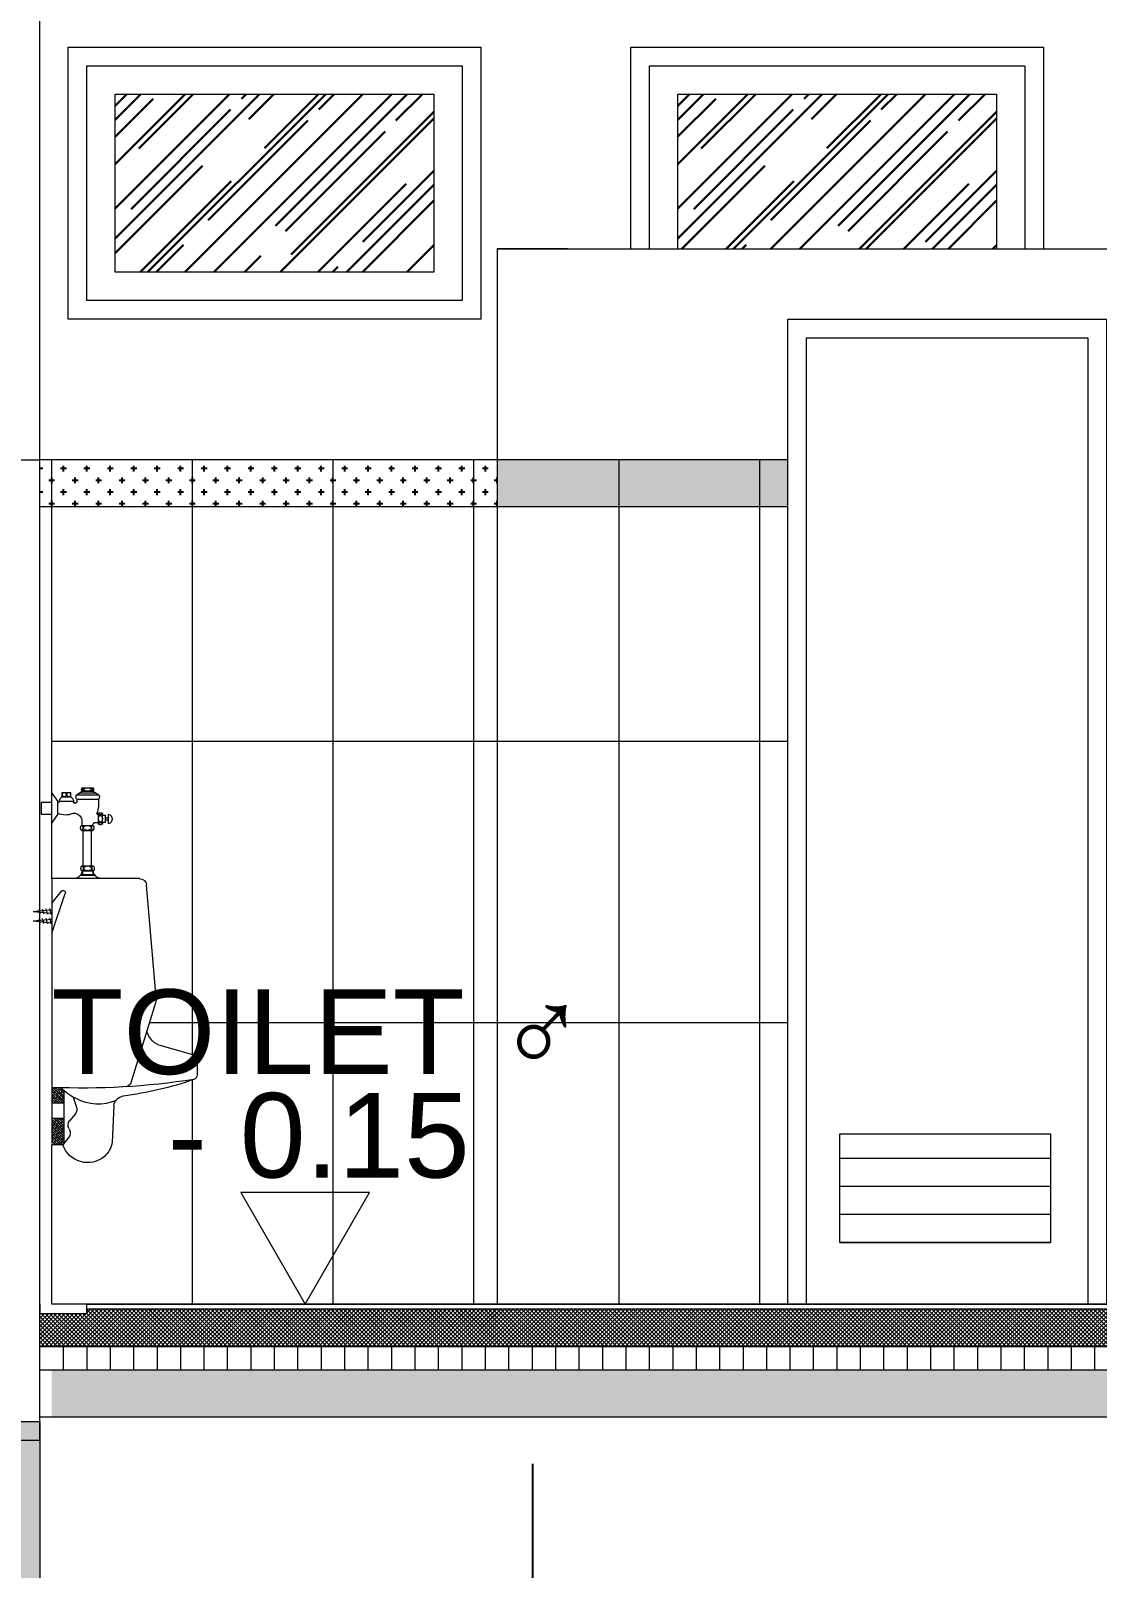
# Model space of a CAD drawing. Header units: inches. Extents: x 249 to 1192, y -18 to 440.
# Drawn here: x 711.862 to 714.137, y 180.354 to 183.632 of the extents above; entities that cross this region are included whole.
import ezdxf
from ezdxf.enums import TextEntityAlignment as Align

# ---------------------------------------------------------------- set-up
doc = ezdxf.new("R2010")
doc.units = ezdxf.units.IN
doc.header["$MEASUREMENT"] = 0
for name, color, linetype, lineweight in [('ARSIR BETON', 8, 'Continuous', 0), ('ARSIR KERAMIK', 66, 'Continuous', 25), ('ARSIR WARNA', 66, 'Continuous', 0), ('BALOK', 3, 'Continuous', 20), ('DIMENSI', 85, 'Continuous', 20), ('DINDING', 6, 'Continuous', 0), ('KACA', 141, 'Continuous', 30), ('KUSEN', 16, 'Continuous', 15), ('LANTAI', 135, 'Continuous', 9), ('SANITAIR', 6, 'Continuous', 9), ('TEXT (KET. RUANG)', 7, 'Continuous', 5)]:
    doc.layers.add(name, color=color, linetype=linetype, lineweight=lineweight)
doc.styles.get("Standard").update_dxf_attribs({"font": 'arial.ttf'})
doc.dimstyles.new('UK. GDG PERTEMUAN', dxfattribs={"dimtxt": 0.5, "dimasz": 0.5, "dimexe": 0.5, "dimexo": 0.05, "dimgap": 0.1, "dimtad": 2, "dimdec": 0, "dimlfac": 100, "dimzin": 0, "dimdsep": 46, "dimtxsty": 'Standard', "dimblk": 'OBLIQUE', "dimcen": 0.09, "dimclrd": 8, "dimclre": 256, "dimclrt": 256, "dimadec": 0, "dimazin": 0, "dimtfac": 1, "dimtdec": 0, "dimtofl": 0, "dimtmove": 0, "dimatfit": 3, "dimldrblk": 'OBLIQUE', "dimfxl": 0, "dimtolj": 1, "dimtzin": 0, "dimarcsym": 0})
pattern_1 = [(90, (709.381963, 180.777144), (-0.05, 3e-18), [])]
pattern_2 = [(45, (709.381963, 180.8271445), (-0.0044194174, 0.0044194174), []), (135, (709.381963, 180.8271445), (-0.0044194174, -0.0044194174), [])]
pattern_3 = [(90, (801.61713, 170.76758), (-0.3, 2e-17), [])]

# ---------------------------------------------------------------- blocks, each defined once
blk = doc.blocks.new('B1')
at = {"layer": 'ARSIR BETON'}
blk.add_hatch(color=256, dxfattribs=at).paths.add_polyline_path([(364.6452, 149.9333), (364.1952, 149.9333), (364.1952, 149.2333), (364.6452, 149.2333)])
at = {"layer": 'BALOK'}
blk.add_lwpolyline([(364.1952, 149.9333), (364.6452, 149.9333), (364.6452, 149.2333), (364.1952, 149.2333)], close=True, dxfattribs=at)
blk = doc.blocks.new('*X273')
at = {"color": 0}
for p, q in [((238.26, 62.19), (240.63, 64.56)), ((238.26, 62.72), (240.08, 64.54)), ((238.26, 63.25), (239.53, 64.52)), ((238.26, 63.78), (238.98, 64.5)), ((238.26, 61.66), (240.88, 64.28)), ((238.38, 63.37), (238.26, 63.5)), ((238.65, 62.58), (238.26, 62.97)), ((238.91, 61.78), (238.26, 62.44)), ((238.36, 61.23), (240.88, 63.75)), ((239.18, 63.11), (238.52, 63.77)), ((238.91, 63.9), (238.62, 64.2)), ((239.44, 62.31), (238.78, 62.98)), ((238.89, 61.23), (240.88, 63.22)), ((239.71, 63.64), (239.05, 64.3)), ((239.97, 62.84), (239.31, 63.51)), ((239.44, 64.44), (239.37, 64.51)), ((239.42, 61.23), (240.88, 62.69)), ((240.24, 62.05), (239.58, 62.71)), ((240.5, 63.37), (239.84, 64.04)), ((240.24, 64.17), (239.88, 64.53)), ((240.77, 62.58), (240.11, 63.24)), ((240.88, 61.94), (240.37, 62.45)), ((240.88, 64.06), (240.39, 64.55)), ((240.88, 63.53), (240.64, 63.77)), ((238.38, 61.25), (238.26, 61.37)), ((238.94, 61.23), (238.52, 61.65)), ((239.71, 61.52), (239.05, 62.18)), ((239.47, 61.23), (239.31, 61.39)), ((240.5, 61.25), (239.84, 61.92)), ((239.95, 61.23), (240.88, 62.16)), ((240.48, 61.23), (240.88, 61.63)), ((240.88, 61.41), (240.64, 61.65)), ((238.26, 57.42), (238.76, 57.92)), ((238.26, 56.89), (239.29, 57.92)), ((238.26, 56.36), (239.82, 57.92)), ((238.26, 55.83), (240.36, 57.92)), ((238.26, 55.3), (240.88, 57.91)), ((238.26, 54.77), (240.88, 57.38)), ((238.38, 57.01), (238.26, 57.13)), ((238.26, 54.24), (240.88, 56.85)), ((238.65, 56.21), (238.26, 56.6)), ((238.91, 55.42), (238.26, 56.07)), ((238.27, 53.71), (240.88, 56.32)), ((238.27, 53.18), (240.88, 55.79)), ((239.18, 56.75), (238.52, 57.41)), ((238.91, 57.54), (238.53, 57.92)), ((239.44, 55.95), (238.78, 56.61)), ((239.71, 55.15), (239.05, 55.82)), ((239.71, 57.28), (239.06, 57.92)), ((239.97, 56.48), (239.31, 57.14)), ((240.24, 55.68), (239.58, 56.35)), ((240.5, 57.01), (239.84, 57.67)), ((240.77, 56.21), (240.11, 56.88)), ((240.24, 57.81), (240.12, 57.92)), ((240.88, 55.58), (240.37, 56.08)), ((240.88, 57.17), (240.64, 57.41)), ((240.88, 57.7), (240.65, 57.92)), ((238.38, 54.89), (238.26, 55.01)), ((238.65, 54.09), (238.26, 54.48)), ((238.27, 52.65), (240.88, 55.26)), ((238.91, 53.3), (238.27, 53.95)), ((238.38, 52.77), (238.27, 52.89)), ((238.5, 52.35), (240.88, 54.73)), ((239.18, 54.62), (238.52, 55.29)), ((239.18, 52.5), (238.52, 53.17)), ((239.44, 53.83), (238.78, 54.49)), ((239.03, 52.35), (240.88, 54.2)), ((239.71, 53.03), (239.05, 53.7)), ((239.97, 54.36), (239.31, 55.02)), ((239.86, 52.35), (239.31, 52.9)), ((239.56, 52.35), (240.88, 53.67)), ((240.24, 53.56), (239.58, 54.23)), ((240.5, 54.89), (239.84, 55.55)), ((240.5, 52.77), (239.84, 53.43)), ((240.09, 52.35), (240.88, 53.14)), ((240.77, 54.09), (240.11, 54.76)), ((240.39, 52.35), (240.11, 52.64)), ((240.88, 53.46), (240.37, 53.96)), ((240.62, 52.35), (240.88, 52.61)), ((240.88, 55.05), (240.64, 55.29)), ((240.88, 52.93), (240.64, 53.17)), ((238.8, 52.35), (238.78, 52.37))]:
    blk.add_line(p, q, dxfattribs=at)
blk = doc.blocks.new('*X274')
at = {"color": 0}
for p, q in [((240.93, 99.38), (241.01, 99.69)), ((241.01, 99.69), (241.12, 100.07)), ((241.12, 100.07), (241.21, 100.44)), ((241.21, 100.44), (241.29, 100.73)), ((241.73, 99.46), (241.81, 99.77)), ((241.81, 99.77), (241.89, 100.07)), ((241.89, 100.07), (241.97, 100.36)), ((241.97, 100.36), (242.05, 100.66)), ((242.53, 99.54), (242.61, 99.85)), ((242.61, 99.85), (242.67, 100.07)), ((242.67, 100.07), (242.73, 100.29)), ((242.73, 100.29), (242.81, 100.58)), ((243.32, 99.62), (243.41, 99.93)), ((243.41, 99.93), (243.45, 100.07)), ((243.45, 100.07), (243.48, 100.21)), ((243.48, 100.21), (243.56, 100.5))]:
    blk.add_line(p, q, dxfattribs=at)
blk = doc.blocks.new('URINO')
for p, q in [((349.65, 142.33), (348.4, 141.59)), ((353.11, 141.59), (348.4, 141.59)), ((352.49, 141.97), (349.08, 141.99)), ((351.92, 143.08), (349.65, 143.08)), ((351.92, 142.33), (349.65, 142.33)), ((353.11, 141.59), (351.92, 142.33)), ((354.36, 141.16), (354.36, 141.97)), ((356.25, 141.16), (354.36, 141.16)), ((356.13, 142.09), (354.48, 142.09)), ((356.25, 141.97), (356.25, 141.16)), ((358.43, 141.92), (357.1, 140.14)), ((358.43, 135.55), (358.43, 141.92)), ((353.11, 140.66), (348.4, 140.66)), ((353.07, 140.66), (353.07, 140.07)), ((356.76, 140.2), (353.78, 140.2)), ((357.1, 137.39), (357.1, 140.14)), ((358.43, 139.92), (360.7, 139.92)), ((360.7, 139.92), (360.7, 137.47)), ((346.29, 135.38), (346.29, 137.46)), ((346.95, 136.65), (346.29, 136.65)), ((346.95, 136.24), (346.29, 136.24)), ((346.95, 135.82), (346.95, 137.15)), ((347.62, 137.21), (347.01, 137.21)), ((347.62, 135.76), (347.01, 135.76)), ((347.62, 135.43), (347.62, 137.54)), ((348.47, 135.42), (348.47, 137.54)), ((348.47, 137.38), (348.61, 137.38)), ((348.47, 135.62), (349.31, 135.62)), ((352.02, 135.05), (349.66, 135.05)), ((351.99, 136.12), (351.99, 135.05)), ((358.43, 135.55), (357.1, 137.39)), ((360.7, 137.47), (358.43, 137.47)), ((352.02, 134), (349.66, 134)), ((349.92, 126.41), (349.92, 134)), ((351.7, 126.41), (351.7, 134)), ((351.96, 126.41), (349.59, 126.41)), ((351.96, 125.37), (349.59, 125.37)), ((349.69, 125.37), (349.69, 124.55)), ((351.86, 125.37), (351.86, 124.55)), ((336.16, 98.36), (338.19, 122.34)), ((339.67, 123.7), (358.43, 123.7)), ((352.33, 124.43), (349.21, 124.43)), ((349.69, 124.55), (351.86, 124.55)), ((358.43, 123.7), (358.43, 67.38)), ((358.43, 112.1), (355.55, 120.53)), ((356.4, 121.01), (358.43, 118.58)), ((362.38, 116.71), (358.43, 117.11)), ((362.38, 116.71), (358.43, 116.31)), ((362.38, 114.7), (358.43, 115.09)), ((362.38, 114.7), (358.43, 114.3)), ((336.28, 97.24), (341.55, 80.16)), ((327.43, 85.51), (327.43, 81.83)), ((327.8, 85.99), (334.98, 88.03)), ((353.85, 77.12), (353.14, 74.98)), ((355.82, 78.48), (355.82, 67.25)), ((355.82, 75.85), (358.43, 75.85)), ((345.18, 75.28), (345.55, 67.49)), ((353.38, 73.59), (354.61, 72.05)), ((355.82, 72.54), (358.43, 72.54)), ((354.77, 70.45), (354.62, 70.16)), ((354.76, 68.59), (356.04, 66.97)), ((356.04, 66.97), (358.43, 66.97))]:
    blk.add_line(p, q)
for points in [[(349.65, 142.33, 0.231951), (349.68, 142.34, 0.087373), (349.73, 142.44, 0.044621), (349.76, 142.55, 0.033047), (349.77, 142.7, 0.033047), (349.76, 142.86, 0.044621), (349.73, 142.97, 0.087373), (349.68, 143.06, 0.231951), (349.65, 143.08, 0.231951), (349.61, 143.06, 0.087373), (349.56, 142.97, 0.044621), (349.54, 142.86, 0.033047), (349.53, 142.7, 0.033047), (349.54, 142.55, 0.044621), (349.56, 142.44, 0.087373), (349.61, 142.34, 0.231951)], [(350.78, 142.33, 0.051167), (351.09, 142.36, 0.065017), (351.32, 142.44, 0.104234), (351.49, 142.58, 0.174533), (351.54, 142.7, 0.174533), (351.49, 142.83, 0.104234), (351.32, 142.97, 0.065017), (351.09, 143.05, 0.051167), (350.78, 143.08, 0.051167), (350.48, 143.05, 0.065017), (350.25, 142.97, 0.104234), (350.07, 142.83, 0.174533), (350.03, 142.7, 0.174533), (350.07, 142.58, 0.104234), (350.25, 142.44, 0.065017), (350.48, 142.36, 0.051167)], [(351.92, 142.33, 0.221876), (351.96, 142.34, 0.091093), (352.01, 142.44, 0.047857), (352.04, 142.55, 0.035712), (352.05, 142.7, 0.035712), (352.04, 142.86, 0.047857), (352.01, 142.97, 0.091093), (351.96, 143.06, 0.221876), (351.92, 143.08, 0.221876), (351.88, 143.06, 0.091093), (351.83, 142.97, 0.047857), (351.8, 142.86, 0.035712), (351.79, 142.7, 0.035712), (351.8, 142.55, 0.047857), (351.83, 142.44, 0.091093), (351.88, 142.34, 0.221876)], [(354.81, 141.16, 0.116305), (354.95, 141.19, 0.104174), (355.08, 141.29, 0.090625), (355.16, 141.44, 0.082926), (355.19, 141.62, 0.082926), (355.16, 141.81, 0.090625), (355.08, 141.96, 0.104174), (354.95, 142.06, 0.116305), (354.81, 142.09, 0.116305), (354.66, 142.06, 0.104174), (354.53, 141.96, 0.090625), (354.45, 141.81, 0.082926), (354.42, 141.62, 0.082926), (354.45, 141.44, 0.090625), (354.53, 141.29, 0.104174), (354.66, 141.19, 0.116305)], [(355.76, 141.16, 0.116305), (355.9, 141.19, 0.104174), (356.03, 141.29, 0.090625), (356.12, 141.44, 0.082926), (356.15, 141.62, 0.082926), (356.12, 141.81, 0.090625), (356.03, 141.96, 0.104174), (355.9, 142.06, 0.116305), (355.76, 142.09, 0.116305), (355.61, 142.06, 0.104174), (355.48, 141.96, 0.090625), (355.4, 141.81, 0.082926), (355.37, 141.62, 0.082926), (355.4, 141.44, 0.090625), (355.48, 141.29, 0.104174), (355.61, 141.19, 0.116305)], [(348.47, 137.53, 0.166361), (348.45, 137.61, 0.105547), (348.35, 137.7, 0.068339), (348.22, 137.74, 0.054511), (348.05, 137.76, 0.054511), (347.88, 137.75, 0.068339), (347.75, 137.7, 0.105547), (347.65, 137.62, 0.166361), (347.62, 137.54, 0.166361), (347.65, 137.46, 0.105547), (347.75, 137.38, 0.068339), (347.87, 137.33, 0.054511), (348.05, 137.31, 0.054511), (348.22, 137.33, 0.068339), (348.35, 137.37, 0.105547), (348.45, 137.46, 0.166361)], [(348.47, 136.46, 0.060635), (348.44, 136.75, 0.074042), (348.35, 136.97, 0.106903), (348.2, 137.13, 0.152907), (348.05, 137.18, 0.152907), (347.9, 137.13, 0.106903), (347.75, 136.97, 0.074042), (347.66, 136.75, 0.060635), (347.62, 136.46, 0.060635), (347.66, 136.18, 0.074042), (347.75, 135.96, 0.106903), (347.9, 135.8, 0.152907), (348.05, 135.75, 0.152907), (348.2, 135.8, 0.106903), (348.35, 135.96, 0.074042), (348.44, 136.18, 0.060635)], [(348.47, 135.42, 0.166361), (348.45, 135.5, 0.105547), (348.35, 135.58, 0.068339), (348.22, 135.63, 0.054511), (348.05, 135.65, 0.054511), (347.88, 135.64, 0.068339), (347.75, 135.59, 0.105547), (347.65, 135.51, 0.166361), (347.62, 135.43, 0.166361), (347.65, 135.35, 0.105547), (347.75, 135.27, 0.068339), (347.87, 135.22, 0.054511), (348.05, 135.2, 0.054511), (348.22, 135.22, 0.068339), (348.35, 135.26, 0.105547), (348.45, 135.34, 0.166361)], [(349.66, 134, 0.185386), (349.74, 134.04, 0.101989), (349.83, 134.16, 0.060774), (349.88, 134.32, 0.047091), (349.9, 134.53, 0.047091), (349.88, 134.74, 0.060774), (349.83, 134.9, 0.101989), (349.74, 135.02, 0.185386), (349.66, 135.05, 0.185386), (349.58, 135.02, 0.101989), (349.49, 134.9, 0.060774), (349.44, 134.74, 0.047091), (349.42, 134.53, 0.047091), (349.44, 134.32, 0.060774), (349.49, 134.16, 0.101989), (349.58, 134.04, 0.185386)], [(350.82, 134, 0.064299), (351.15, 134.05, 0.077217), (351.4, 134.16, 0.107167), (351.59, 134.34, 0.145683), (351.64, 134.53, 0.145683), (351.59, 134.72, 0.107167), (351.4, 134.9, 0.077217), (351.15, 135.01, 0.064299), (350.82, 135.05, 0.064299), (350.49, 135.01, 0.077217), (350.23, 134.9, 0.107167), (350.05, 134.72, 0.145683), (349.99, 134.53, 0.145683), (350.05, 134.34, 0.107167), (350.23, 134.16, 0.077217), (350.49, 134.05, 0.064299)], [(352.02, 134, 0.185386), (352.1, 134.04, 0.101989), (352.19, 134.16, 0.060774), (352.25, 134.32, 0.047091), (352.27, 134.53, 0.047091), (352.25, 134.74, 0.060774), (352.19, 134.9, 0.101989), (352.1, 135.02, 0.185386), (352.02, 135.05, 0.185386), (351.94, 135.02, 0.101989), (351.85, 134.9, 0.060774), (351.8, 134.74, 0.047091), (351.78, 134.53, 0.047091), (351.8, 134.32, 0.060774), (351.85, 134.16, 0.101989), (351.94, 134.04, 0.185386)], [(349.59, 125.37, 0.185386), (349.67, 125.4, 0.101989), (349.76, 125.52, 0.060774), (349.81, 125.68, 0.047091), (349.83, 125.89, 0.047091), (349.81, 126.1, 0.060774), (349.76, 126.26, 0.101989), (349.67, 126.38, 0.185386), (349.59, 126.41, 0.185386), (349.51, 126.38, 0.101989), (349.42, 126.26, 0.060774), (349.37, 126.1, 0.047091), (349.35, 125.89, 0.047091), (349.37, 125.68, 0.060774), (349.42, 125.52, 0.101989), (349.51, 125.4, 0.185386)], [(350.75, 125.37, 0.064299), (351.08, 125.41, 0.077217), (351.33, 125.52, 0.107167), (351.52, 125.7, 0.145683), (351.57, 125.89, 0.145683), (351.52, 126.08, 0.107167), (351.33, 126.26, 0.077217), (351.08, 126.37, 0.064299), (350.75, 126.41, 0.064299), (350.42, 126.37, 0.077217), (350.16, 126.26, 0.107167), (349.98, 126.08, 0.145683), (349.92, 125.89, 0.145683), (349.98, 125.7, 0.107167), (350.16, 125.52, 0.077217), (350.42, 125.41, 0.064299)], [(351.96, 125.37, 0.185386), (352.04, 125.4, 0.101989), (352.13, 125.52, 0.060774), (352.18, 125.68, 0.047091), (352.2, 125.89, 0.047091), (352.18, 126.1, 0.060774), (352.13, 126.26, 0.101989), (352.04, 126.38, 0.185386), (351.96, 126.41, 0.185386), (351.88, 126.38, 0.101989), (351.79, 126.26, 0.060774), (351.73, 126.1, 0.047091), (351.71, 125.89, 0.047091), (351.73, 125.68, 0.060774), (351.79, 125.52, 0.101989), (351.88, 125.4, 0.185386)]]:
    blk.add_lwpolyline(points, format="xyb", close=True)
for centre, radius, start, end in [((349.02, 141.12), 0.775, 143.0515, 216.9485), ((352.48, 141.12), 0.783, 323.5081, 36.4919), ((355.02, 140.11), 1.24, 121.9992, 180.733), ((354.48, 141.97), 0.119, 90, 180), ((356.13, 141.97), 0.119, 0, 90), ((355.63, 140.22), 1.12, 359.3699, 56.8222), ((356.74, 139.98), 8.3, 175.3384, 196.5877), ((353.42, 140.1), 0.354, 184.4553, 359.1266), ((353.58, 136.67), 1, 66.0114, 109.0597), ((357.05, 140.21), 0.293, 180.4318, 280.5504), ((346.6, 136.42), 1.08, 106.6966, 253.303), ((347.01, 137.15), 0.0593, 90, 180), ((347.01, 135.82), 0.0593, 180, 270), ((348.61, 137.56), 0.178, 270, 16.5877), ((349.31, 135.42), 0.2, 23.9834, 90), ((350.52, 135.96), 1.13, 203.9834, 233.6629), ((352.99, 136.12), 1, 158.0919, 180), ((353.89, 135.76), 1.97, 109.0597, 158.0919), ((355.53, 141.06), 3.8, 246.0114, 294.477), ((347.75, 125.57), 1.86, 275.2076, 353.7776), ((353.79, 125.55), 1.84, 185.7936, 264.9687), ((339.67, 122.21), 1.48, 90, 175.1418), ((356.02, 120.69), 0.5, 39.7976, 198.9087), ((339.11, 98.11), 2.96, 175.1418, 197.1648), ((333.95, 92.2), 4.3, 283.841, 346.796), ((327.93, 85.51), 0.5, 105.8595, 180), ((328.43, 81.83), 1, 180, 250.9035), ((351.77, 231.09), 152.04, 261.0491, 272.5095), ((352.49, 151.31), 74.53, 250.9035, 262.824), ((342.69, 80.51), 1.19, 197.1648, 266.5484), ((349.12, 86.05), 10.11, 293.955, 316.825), ((342.69, 74.9), 2.52, 8.7413, 78.7005), ((348.56, 85.24), 9.63, 246.2921, 298.9774), ((354.54, 74.51), 1.48, 161.5481, 218.5445), ((355.94, 69.49), 1.48, 152.7216, 217.3312), ((353.45, 71.13), 1.48, 332.7216, 38.5445), ((350.78, 68.37), 5.31, 189.4621, 227.0677), ((350.76, 68.73), 5.57, 229.7936, 341.5772)]:
    blk.add_arc(centre, radius, start, end)
for name, p in [('*X274', (117.56, 16.63)), ('*X274', (117.56, 14.62)), ('*X273', (117.56, 14.62))]:
    blk.add_blockref(name, p)
blk = doc.blocks.new('PEIL LANTAI')
at = {"color": 1}
blk.add_lwpolyline([(2106.6594, 1042.5757), (2106.7974, 1042.3367), (2106.9353, 1042.5757)], close=True, dxfattribs=at)
for tag, p in [('RUANG', (2106.8265, 1042.7751)), ('ELEVASI', (2106.8265, 1042.5535))]:
    blk.add_attdef(tag, text='', height=0.1812).set_placement(p, align=Align.BOTTOM_CENTER)
blk = doc.blocks.new('potongan dd')
at = {"layer": 'ARSIR BETON'}
h = blk.add_hatch(dxfattribs=at)
h.set_pattern_fill('ANSI37', color=256, scale=0.05, style=0)
h.set_pattern_definition(pattern_2)
h.paths.add_polyline_path([(711.9817, 180.9071), (711.9817, 180.8971), (711.8817, 180.8971), (711.8817, 180.8271), (712.857, 180.8271), (712.857, 180.9071)])
h.paths.add_polyline_path([(710.4318, 180.8271), (710.4318, 180.9071), (709.382, 180.9071), (709.382, 180.8271)])
h = blk.add_hatch(dxfattribs=at)
h.set_pattern_fill('ANSI37', color=256, scale=0.05, style=0)
h.set_pattern_definition(pattern_2)
h.paths.add_polyline_path([(711.9817, 180.9071), (711.9817, 180.8971), (711.8817, 180.8971), (711.8817, 180.8271), (715.4572, 180.8271), (715.4572, 180.9061)])
h.paths.add_polyline_path([(710.4318, 180.8271), (710.4318, 180.9071), (709.382, 180.9071), (709.382, 180.8271)])
h = blk.add_hatch(dxfattribs=at)
h.set_pattern_fill('_USER', color=256, scale=0.05, angle=90, style=0, pattern_type=0)
h.set_pattern_definition(pattern_1)
h.paths.add_polyline_path([(711.9067, 180.8271), (711.9067, 180.7771), (712.857, 180.7771), (712.857, 180.8271)])
h.paths.add_polyline_path([(710.4318, 180.7771), (710.4318, 180.8271), (709.382, 180.8271), (709.382, 180.7771)])
h = blk.add_hatch(dxfattribs=at)
h.set_pattern_fill('_USER', color=256, scale=0.05, angle=90, style=0, pattern_type=0)
h.set_pattern_definition(pattern_1)
h.paths.add_polyline_path([(711.9067, 180.8271), (711.9067, 180.7771), (715.4572, 180.7771), (715.4572, 180.8271)])
h.paths.add_polyline_path([(711.7317, 180.8271), (711.7317, 180.7771), (711.7567, 180.7771), (711.7567, 180.8271)])
h.paths.add_polyline_path([(710.4318, 180.7771), (710.4318, 180.8271), (709.382, 180.8271), (709.382, 180.7771)])
at = {"layer": 'ARSIR KERAMIK'}
h = blk.add_hatch(dxfattribs=at)
h.set_pattern_fill('CROSS', color=256, scale=0.1, angle=90, style=0)
h.set_pattern_definition([(90, (711.906671, 182.617144), (-0.025, 0.025), [0.0125, -0.0375]), (180, (711.912921, 182.623394), (-0.025, -0.025), [0.0125, -0.0375])])
h.paths.add_polyline_path([(711.8817, 182.7171), (711.8817, 182.6171), (712.857, 182.6171), (712.857, 182.7171)])
h = blk.add_hatch(dxfattribs=at)
h.set_pattern_fill('CROSS', color=256, scale=0.1, angle=90, style=0)
h.set_pattern_definition([(90, (712.857037, 182.617144), (-0.025, 0.025), [0.0125, -0.0375]), (180, (712.863287, 182.623394), (-0.025, -0.025), [0.0125, -0.0375])])
h.paths.add_polyline_path([(713.4769, 182.7171), (712.857, 182.7171), (712.857, 182.6171), (713.4769, 182.6171)])
h.paths.add_polyline_path([(714.3069, 182.7171), (714.1569, 182.7171), (714.1569, 182.6171), (714.3069, 182.6171)])
h.paths.add_polyline_path([(715.4572, 182.7171), (714.9869, 182.7171), (714.9869, 182.6171), (715.4572, 182.6171)])
at = {"layer": 'ARSIR WARNA'}
h = blk.add_hatch(dxfattribs=at)
h.set_pattern_fill('AR-SAND', color=256, scale=0.025, style=0)
h.set_pattern_definition([(37.5, (709.381963, 180.677144), (-0.00157483, 0.0481706), [0, -0.038, 0, -0.0425, 0, -0.040625]), (7.5, (709.38196, 180.677144), (0.0442444, 0.0705537), [0, -0.0205, 0, -0.03425, 0, -0.013125]), (327.5, (709.351213, 180.677144), (0.07785355, 0.0001415), [0, -0.0125, 0, -0.045, 0, -0.05875]), (317.5, (709.35121, 180.677144), (0.0751532, 0.0219419), [0, -0.00625, 0, -0.0295, 0, -0.03375])])
h.paths.add_polyline_path([(711.9067, 180.7771), (711.9067, 180.6771), (712.857, 180.6771), (712.857, 180.7771)])
h.paths.add_polyline_path([(710.4318, 180.6771), (710.4318, 180.7771), (709.382, 180.7771), (709.382, 180.6771)])
h = blk.add_hatch(dxfattribs=at)
h.set_pattern_fill('AR-SAND', color=256, scale=0.025, style=0)
h.set_pattern_definition([(37.5, (709.381963, 180.677144), (-0.00157483, 0.0481706), [0, -0.038, 0, -0.0425, 0, -0.040625]), (7.5, (709.38196, 180.677144), (0.0442444, 0.07055365), [0, -0.0205, 0, -0.03425, 0, -0.013125]), (327.5, (709.351213, 180.677144), (0.07785355, 0.00014148), [0, -0.0125, 0, -0.045, 0, -0.05875]), (317.5, (709.35121, 180.677144), (0.0751532, 0.0219419), [0, -0.00625, 0, -0.0295, 0, -0.03375])])
h.paths.add_polyline_path([(711.9067, 180.7771), (711.9067, 180.6771), (715.4572, 180.6771), (715.4572, 180.7771)])
h.paths.add_polyline_path([(711.7317, 180.7771), (711.7317, 180.6771), (711.7567, 180.6771), (711.7567, 180.7771)])
h.paths.add_polyline_path([(710.4318, 180.6771), (710.4318, 180.7771), (709.382, 180.7771), (709.382, 180.6771)])
at = {"layer": 'KACA'}
h = blk.add_hatch(dxfattribs=at)
h.set_pattern_fill('AR-RROOF', color=256, scale=0.1, angle=45, style=0)
h.set_pattern_definition([(45, (708.23124, 181.21714), (0.0848528, 0.2262742), [1.5, -0.2, 0.5, -0.1]), (45, (708.28993, 181.34655), (-0.164756, 0.0233345), [0.3, -0.033, 0.6, -0.075]), (45, (708.20649, 181.312604), (0.3203194, 0.4150717), [0.8, -0.14, 0.4, -0.1])])
h.paths.add_polyline_path([(712.0418, 183.1171), (712.722, 183.1171), (712.722, 183.4971), (712.0418, 183.4971)])
h = blk.add_hatch(dxfattribs=at)
h.set_pattern_fill('AR-RROOF', color=256, scale=0.1, angle=45, style=0)
h.set_pattern_definition([(45, (709.43137, 181.21714), (0.0848528, 0.2262742), [1.5, -0.2, 0.5, -0.1]), (45, (709.49006, 181.34655), (-0.164756, 0.0233345), [0.3, -0.033, 0.6, -0.075]), (45, (709.406626, 181.312604), (0.3203194, 0.4150717), [0.8, -0.14, 0.4, -0.1])])
h.paths.add_polyline_path([(713.2419, 183.1671), (713.9221, 183.1671), (713.9221, 183.4971), (713.2419, 183.4971)])
at = {"layer": 'KUSEN'}
h = blk.add_hatch(dxfattribs=at)
h.set_pattern_fill('_USER', color=256, scale=0.06, style=0, pattern_type=0)
h.set_pattern_definition([(0, (713.58813, 181.048666), (0, 0.06), [])])
h.paths.add_polyline_path([(714.0373, 181.0487), (714.0373, 181.2801), (713.5881, 181.2801), (713.5881, 181.0487)])
at = {"layer": 'LANTAI'}
h = blk.add_hatch(dxfattribs=at)
h.set_pattern_fill('_USER', color=256, scale=0.3, angle=90, style=0, pattern_type=0)
h.set_pattern_definition([(90, (711.90667, 182.61714), (-0.3, 2e-17), [])])
h.paths.add_polyline_path([(712.857, 182.7171), (711.9067, 182.7171), (711.9067, 182.6171), (712.857, 182.6171)])
h = blk.add_hatch(dxfattribs=at)
h.set_pattern_fill('_USER', color=256, scale=0.3, angle=90, style=0, pattern_type=0)
h.set_pattern_definition(pattern_3)
h.paths.add_polyline_path([(713.4769, 182.6171), (713.4769, 182.7171), (712.857, 182.7171), (712.857, 182.6171)])
h.paths.add_polyline_path([(714.9869, 182.7171), (714.9869, 182.6171), (715.4572, 182.6171), (715.4572, 182.7171)])
h.paths.add_polyline_path([(714.3069, 182.6171), (714.3069, 182.7171), (714.1569, 182.7171), (714.1569, 182.6171)])
h = blk.add_hatch(dxfattribs=at)
h.set_pattern_fill('_USER', color=256, scale=0.3, angle=90, style=0, pattern_type=0)
h.set_pattern_definition(pattern_3)
h.paths.add_polyline_path([(713.4769, 182.6171), (712.857, 182.6171), (712.857, 180.9171), (713.007, 180.9171), (713.4769, 180.9171)])
h.paths.add_polyline_path([(714.3069, 182.6171), (714.1569, 182.6171), (714.1569, 180.9171), (714.3069, 180.9171)])
h.paths.add_polyline_path([(715.4572, 182.2124), (714.9869, 182.2124), (714.9869, 180.9171), (715.3558, 180.9171), (715.4572, 181.0409)])
h.paths.add_polyline_path([(715.4572, 182.5108), (715.1051, 182.6171), (714.9869, 182.6171), (714.9869, 182.2124), (715.4572, 182.2124)])
h.paths.add_polyline_path([(715.4572, 182.6171), (715.1051, 182.6171), (715.4572, 182.5108)], flags=17)
h.paths.add_polyline_path([(711.8477, 181.3168), (713.1048, 181.3168), (713.1048, 181.6642), (711.8477, 181.6642)], flags=9)
h = blk.add_hatch(dxfattribs=at)
h.set_pattern_fill('_USER', color=256, scale=0.6, style=0, pattern_type=0)
h.set_pattern_definition([(0, (711.8477, 180.91714), (0, 0.6), [])])
h.paths.add_polyline_path([(713.4769, 182.6171), (712.857, 182.6171), (712.857, 180.9171), (713.007, 180.9171), (713.4769, 180.9171)])
h.paths.add_polyline_path([(714.3069, 182.6171), (714.1569, 182.6171), (714.1569, 180.9171), (714.3069, 180.9171)])
h.paths.add_polyline_path([(715.4572, 182.5108), (715.1051, 182.6171), (714.9869, 182.6171), (714.9869, 182.2124), (715.4572, 182.2124)])
h.paths.add_polyline_path([(715.4572, 182.6171), (715.1051, 182.6171), (715.4572, 182.5108)], flags=17)
h.paths.add_polyline_path([(715.4572, 182.2124), (714.9869, 182.2124), (714.9869, 180.9171), (715.3558, 180.9171), (715.4572, 181.0409)])
h.paths.add_polyline_path([(715.4572, 181.0409), (715.3558, 180.9171), (715.4572, 180.9171)], flags=17)
h.paths.add_polyline_path([(711.8477, 181.3168), (713.1048, 181.3168), (713.1048, 181.6642), (711.8477, 181.6642)], flags=9)
h = blk.add_hatch(dxfattribs=at)
h.set_pattern_fill('_USER', color=256, scale=0.3, angle=90, style=0, pattern_type=0)
h.set_pattern_definition([(90, (711.90667, 180.91714), (-0.3, 2e-17), [])])
h.paths.add_polyline_path([(712.857, 182.6171), (711.9067, 182.6171), (711.9067, 181.9427), (711.9211, 181.9628, 0.226536), (711.9539, 181.9644, -0.312863), (711.9711, 181.95), (711.9711, 181.9484, 0.095884), (711.9704, 181.9522, 0.217268), (711.9585, 181.9634, 0.190074), (711.9512, 181.9631, -0.206035), (711.9211, 181.9628), (711.9067, 181.9427), (711.9067, 181.8242), (711.9531, 181.8244, 0.414214), (711.9715, 181.8428), (711.9717, 181.8409), (711.9951, 181.8409, 0.382751), (712.0135, 181.8244), (712.0943, 181.8242, -0.389013), (712.1091, 181.8106), (712.1295, 181.5709, -0.09639), (712.1282, 181.5596), (712.1097, 181.4995, 0.281776), (712.1412, 181.4675), (712.2167, 181.4461), (712.2167, 181.4056, -0.319638), (712.2099, 181.3961, -0.05206), (712.0592, 181.3609, 0.373918), (712.039, 181.3348), (712.0355, 181.2622, -0.165574), (712.0193, 181.2321, -0.530499), (711.9306, 181.257), (711.9067, 181.257), (711.9067, 180.9171), (712.857, 180.9171)])
h.paths.add_polyline_path([(712.0075, 181.9399, 0.068339), (712.0088, 181.9394, 0.248735), (712.0136, 181.9399, 0.497251), (712.0148, 181.9415, 0.166361), (712.0145, 181.9423, 0.105547), (712.0135, 181.9431, 0.068339), (712.0122, 181.9436, 0.248735), (712.0075, 181.9431, 0.105547), (712.0066, 181.9423, 0.166361), (712.0063, 181.9415, 0.166361), (712.0066, 181.9407, 0.105547)], flags=16)
h.paths.add_polyline_path([(712.009, 181.9452, 0.152907), (712.0105, 181.9448, 0.152907), (712.012, 181.9452, 0.106903), (712.0135, 181.9469, 0.074042), (712.0144, 181.949, 0.060635), (712.0148, 181.9519, 0.166423), (712.0135, 181.9569, 0.106903), (712.012, 181.9585, 0.605469), (712.0079, 181.9564), (712.007, 181.9481, 0.170922)], flags=16)
h.paths.add_polyline_path([(712.0105, 181.9604), (712.0107, 181.9605, 0.149518), (712.0136, 181.961, 0.497251), (712.0148, 181.9627, 0.166361), (712.0145, 181.9634, 0.105547), (712.0135, 181.9643, 0.068339), (712.0122, 181.9647, 0.248735), (712.0075, 181.9642, 0.102877), (712.0066, 181.9634, -0.508562), (712.0049, 181.9611), (712.0051, 181.9611, -0.531079), (712.013, 181.9638, -0.54649), (712.0148, 181.9627), (712.0148, 181.9627, -0.316188), (712.0142, 181.9613, -0.123803)], flags=16)
h.paths.add_polyline_path([(712.0281, 181.9411), (712.0281, 181.9496), (712.0215, 181.9496), (712.0215, 181.9448), (712.0209, 181.9448, 1), (712.0209, 181.946), (712.0215, 181.9463), (712.0215, 181.9538), (712.0281, 181.9538), (712.0281, 181.9619, -0.744059)], flags=16)
h.paths.add_polyline_path([(711.9906, 181.9307, 0.145683), (711.9911, 181.9325, 0.145683), (711.9906, 181.9344, 0.107167), (711.9887, 181.9362, 0.142222), (711.9839, 181.9377), (711.9819, 181.9377, 0.14475), (711.977, 181.9362, 0.107167), (711.9751, 181.9344, 0.595852), (711.978, 181.9291), (711.9871, 181.9281, 0.179845)], flags=16)
h.paths.add_polyline_path([(711.9727, 181.9293, -0.266865), (711.97, 181.9267, -0.207689), (711.9689, 181.9357, -0.266865), (711.9716, 181.9383, -0.207689)], flags=16)
h.paths.add_polyline_path([(711.9921, 181.9317, 0.108175), (711.9927, 181.9288, 0.101989), (711.9936, 181.9276, 0.383968), (711.9952, 181.9276, 0.101989), (711.9961, 181.9288, 0.060774), (711.9966, 181.9304, 0.207561), (711.9963, 181.9359, -0.146202), (711.9963, 181.9293, -0.399092), (711.9918, 181.9267)], flags=16)
h.paths.add_polyline_path([(711.9474, 181.9988), (711.9285, 181.9988, 0.256951), (711.9235, 181.9893), (711.9532, 181.9892, 0.239169)], flags=16)
h.paths.add_polyline_path([(711.9708, 182.0132, 0.274612), (711.9728, 182.0154, 0.274612)], flags=16)
h.paths.add_polyline_path([(711.9936, 182.0132, 0.247111), (711.9955, 182.0154, 0.247111)], flags=16)
h.paths.add_polyline_path([(711.9903, 182.013, 0.360032), (711.9903, 182.0156, 0.104234), (711.9885, 182.017, 0.116572), (711.9843, 182.018), (711.9821, 182.018, 0.118977), (711.9778, 182.017, 0.104234), (711.9761, 182.0156, 0.174533), (711.9756, 182.0143, 0.414214), (711.9776, 182.0123), (711.9876, 182.0112, 0.153225)], flags=16)
h.paths.add_polyline_path([(711.9603, 181.9938), (711.9603, 181.9933, -0.354492), (711.9599, 182.0031), (711.9661, 182.007), (712.0002, 182.0072), (712.0071, 182.0031, -0.334096), (712.0071, 181.9938)], flags=16)
h.paths.add_polyline_path([(711.9334, 181.9988, 0.116305), (711.9349, 181.9992, 0.104174), (711.9362, 182.0002, 0.090625), (711.937, 182.0017, 0.300274), (711.9362, 182.0068, 0.381583), (711.932, 182.0078, 0.104174), (711.9307, 182.0068, 0.090625), (711.9299, 182.0053, 0.300274), (711.9307, 182.0002, 0.251725)], flags=16)
h.paths.add_polyline_path([(711.9394, 182.0053, 0.300274), (711.9402, 182.0002, 0.381583), (711.9444, 181.9992, 0.104174), (711.9457, 182.0002, 0.090625), (711.9465, 182.0017, 0.300274), (711.9457, 182.0068, 0.251725), (711.9429, 182.0082, 0.116305), (711.9415, 182.0078, 0.104174), (711.9402, 182.0068, 0.090625)], flags=16)
h.paths.add_polyline_path([(711.9474, 182.007, 0.414214), (711.9462, 182.0082), (711.9285, 182.0082), (711.9285, 182.007, -0.414214), (711.9297, 182.0082), (711.9474, 182.0082)], flags=16)
h.paths.add_polyline_path([(711.92, 181.9922, -1.203445), (711.92, 181.9864)], flags=16)
h = blk.add_hatch(dxfattribs=at)
h.set_pattern_fill('_USER', color=256, scale=0.6, style=0, pattern_type=0)
h.set_pattern_definition([(0, (711.9067, 180.91714), (0, 0.6), [])])
h.paths.add_polyline_path([(712.857, 182.6171), (711.9067, 182.6171), (711.9067, 181.9427), (711.9211, 181.9628, 0.226536), (711.9539, 181.9644, -0.312863), (711.9711, 181.95), (711.9711, 181.9484, 0.095884), (711.9704, 181.9522, 0.217268), (711.9585, 181.9634, 0.190074), (711.9512, 181.9631, -0.206035), (711.9211, 181.9628), (711.9067, 181.9427), (711.9067, 181.8242), (711.9531, 181.8244, 0.414214), (711.9715, 181.8428), (711.9717, 181.8409), (711.9951, 181.8409, 0.382751), (712.0135, 181.8244), (712.0943, 181.8242, -0.389013), (712.1091, 181.8106), (712.1295, 181.5709, -0.09639), (712.1282, 181.5596), (712.1097, 181.4995, 0.281776), (712.1412, 181.4675), (712.2167, 181.4461), (712.2167, 181.4056, -0.319638), (712.2099, 181.3961, -0.05206), (712.0592, 181.3609, 0.373918), (712.039, 181.3348), (712.0355, 181.2622, -0.165574), (712.0193, 181.2321, -0.530499), (711.9306, 181.257), (711.9067, 181.257), (711.9067, 180.9171), (712.857, 180.9171)])
h.paths.add_polyline_path([(711.9936, 182.0132, 0.247111), (711.9955, 182.0154, 0.247111)], flags=16)
h.paths.add_polyline_path([(711.9903, 182.013, 0.360032), (711.9903, 182.0156, 0.104234), (711.9885, 182.017, 0.116572), (711.9843, 182.018), (711.9821, 182.018, 0.118977), (711.9778, 182.017, 0.104234), (711.9761, 182.0156, 0.174533), (711.9756, 182.0143, 0.414214), (711.9776, 182.0123), (711.9876, 182.0112, 0.153225)], flags=16)
h.paths.add_polyline_path([(712.009, 181.9452, 0.152907), (712.0105, 181.9448, 0.152907), (712.012, 181.9452, 0.106903), (712.0135, 181.9469, 0.074042), (712.0144, 181.949, 0.060635), (712.0148, 181.9519, 0.166423), (712.0135, 181.9569, 0.106903), (712.012, 181.9585, 0.605469), (712.0079, 181.9564), (712.007, 181.9481, 0.170922)], flags=16)
h.paths.add_polyline_path([(712.0136, 181.961, 0.497251), (712.0148, 181.9627, 0.166361), (712.0145, 181.9634, 0.105547), (712.0135, 181.9643, 0.068339), (712.0122, 181.9647, 0.248735), (712.0075, 181.9642, 0.102877), (712.0066, 181.9634, -0.508562), (712.0049, 181.9611), (712.0051, 181.9611, -0.531079), (712.013, 181.9638, -0.54649), (712.0148, 181.9627), (712.0148, 181.9627, -0.316188), (712.0142, 181.9613, -0.123803), (712.0105, 181.9604), (712.0107, 181.9605, 0.149518)], flags=16)
h.paths.add_polyline_path([(711.9474, 181.9988), (711.9285, 181.9988, 0.256951), (711.9235, 181.9893), (711.9532, 181.9892, 0.239169)], flags=16)
h.paths.add_polyline_path([(711.9718, 182.0195, -0.229103), (711.9723, 182.01, -0.186841), (711.9709, 182.0116, -0.047857), (711.9706, 182.0127, -0.161159)], flags=16)
h.paths.add_polyline_path([(712.0071, 182.0031, -0.334096), (712.0071, 181.9938), (711.9603, 181.9938), (711.9603, 181.9933, -0.354492), (711.9599, 182.0031), (711.9661, 182.007), (712.0002, 182.0072)], flags=16)
h.paths.add_polyline_path([(712.0135, 181.9428, -1.069824), (712.0142, 181.9402, -0.2425), (712.007, 181.9404, -0.806115), (712.0068, 181.9428, -0.123803), (712.0106, 181.9438), (712.0209, 181.9448)], flags=16)
h.paths.add_polyline_path([(712.0281, 181.9619, -0.744059), (712.0281, 181.9411), (712.0281, 181.9496), (712.0215, 181.9496), (712.0215, 181.9538), (712.0281, 181.9538)], flags=16)
h.paths.add_polyline_path([(711.9334, 181.9988, 0.116305), (711.9349, 181.9992, 0.104174), (711.9362, 182.0002, 0.090625), (711.937, 182.0017, 0.300274), (711.9362, 182.0068, 0.381583), (711.932, 182.0078, 0.104174), (711.9307, 182.0068, 0.090625), (711.9299, 182.0053, 0.300274), (711.9307, 182.0002, 0.251725)], flags=16)
h.paths.add_polyline_path([(711.9394, 182.0053, 0.300274), (711.9402, 182.0002, 0.381583), (711.9444, 181.9992, 0.104174), (711.9457, 182.0002, 0.090625), (711.9465, 182.0017, 0.300274), (711.9457, 182.0068, 0.251725), (711.9429, 182.0082, 0.116305), (711.9415, 182.0078, 0.104174), (711.9402, 182.0068, 0.090625)], flags=16)
h.paths.add_polyline_path([(711.9474, 182.007, 0.414214), (711.9462, 182.0082), (711.9285, 182.0082), (711.9285, 182.007, -0.414214), (711.9297, 182.0082), (711.9474, 182.0082)], flags=16)
h.paths.add_polyline_path([(711.9887, 181.9362, 0.142222), (711.9839, 181.9377), (711.9819, 181.9377, 0.14475), (711.977, 181.9362, 0.107167), (711.9751, 181.9344, 0.595852), (711.978, 181.9291), (711.9871, 181.9281, 0.179845), (711.9906, 181.9307, 0.145683), (711.9911, 181.9325, 0.145683), (711.9906, 181.9344, 0.107167)], flags=16)
h.paths.add_polyline_path([(711.9727, 181.9293, -0.266865), (711.97, 181.9267, -0.207689), (711.9689, 181.9357, -0.266865), (711.9716, 181.9383, -0.207689)], flags=16)
h.paths.add_polyline_path([(711.9963, 181.9293, -0.399092), (711.9918, 181.9267), (711.9921, 181.9317, 0.108175), (711.9927, 181.9288, 0.101989), (711.9936, 181.9276, 0.383968), (711.9952, 181.9276, 0.101989), (711.9961, 181.9288, 0.060774), (711.9966, 181.9304, 0.207561), (711.9963, 181.9359, -0.146202)], flags=16)
h.paths.add_polyline_path([(711.92, 181.9864), (711.92, 181.9922, -1.203445)], flags=16)
at = {"layer": 'DIMENSI'}
for points in [[(711.9817, 180.9071), (712.857, 180.9071)], [(711.9817, 180.9071), (715.4572, 180.9071)], [(712.857, 180.8271), (711.8817, 180.8271)], [(715.4572, 180.8271), (711.8817, 180.8271)]]:
    blk.add_lwpolyline(points, dxfattribs=at)
at = {"layer": 'DINDING'}
for points in [[(711.7317, 184.3171), (711.7317, 180.6271), (711.8817, 180.6271), (711.8817, 184.3171)], [(712.857, 183.1671), (715.4572, 183.1671)], [(713.007, 183.1671), (712.857, 183.1671), (712.857, 180.9171), (713.007, 180.9171)], [(711.7317, 182.7171), (711.8817, 182.7171)]]:
    blk.add_lwpolyline(points, dxfattribs=at)
at = {"layer": 'KUSEN'}
for points in [[(711.9418, 183.5971), (712.822, 183.5971), (712.822, 183.0171), (711.9418, 183.0171)], [(711.9818, 183.5571), (712.782, 183.5571), (712.782, 183.0571), (711.9818, 183.0571)], [(712.0418, 183.4971), (712.722, 183.4971), (712.722, 183.1171), (712.0418, 183.1171)], [(713.5881, 181.2801), (714.0373, 181.2801), (714.0373, 181.0487), (713.5881, 181.0487)]]:
    blk.add_lwpolyline(points, close=True, dxfattribs=at)
for points in [[(713.1419, 183.1671), (713.1419, 183.5971), (714.0221, 183.5971), (714.0221, 183.1671)], [(713.1819, 183.1671), (713.1819, 183.5571), (713.9821, 183.5571), (713.9821, 183.1671)], [(713.2419, 183.1671), (713.2419, 183.4971), (713.9221, 183.4971), (713.9221, 183.1671)], [(713.4769, 180.9171), (713.4769, 183.0171), (714.1569, 183.0171), (714.1569, 180.9171)], [(713.5169, 180.9171), (713.5169, 182.9771), (714.1169, 182.9771), (714.1169, 180.9171)]]:
    blk.add_lwpolyline(points, dxfattribs=at)
at = {"layer": 'LANTAI'}
for points in [[(712.857, 182.7171), (711.8817, 182.7171)], [(713.4769, 182.7171), (712.857, 182.7171)], [(712.857, 182.6171), (711.8817, 182.6171)], [(713.4769, 182.6171), (712.857, 182.6171)], [(711.8817, 180.9171), (711.8817, 180.8971), (711.9817, 180.8971), (711.9817, 180.9171)], [(711.8817, 180.9171), (711.8817, 180.8971), (711.9817, 180.8971), (711.9817, 180.9171)], [(711.9817, 180.9171), (712.857, 180.9171)], [(712.857, 180.9171), (711.9817, 180.9171)], [(711.9817, 180.9171), (715.4572, 180.9171)], [(715.4572, 180.9171), (711.9817, 180.9171)], [(711.9817, 180.9071), (712.857, 180.9071)], [(711.9817, 180.9071), (712.857, 180.9071)], [(711.9817, 180.9071), (715.4572, 180.9071)], [(711.9817, 180.9071), (715.4572, 180.9071)], [(711.8817, 180.8271), (712.857, 180.8271)], [(711.8817, 180.8271), (715.4572, 180.8271)], [(711.8817, 180.7771), (712.857, 180.7771)], [(711.8817, 180.7771), (715.4572, 180.7771)], [(711.8817, 180.6771), (712.857, 180.6771)], [(711.8817, 180.6771), (715.4572, 180.6771)]]:
    blk.add_lwpolyline(points, dxfattribs=at)
blk.add_blockref('B1', (347.2365, 30.7338))
blk.add_blockref('B1', (347.2365, 30.7338))
at = {"layer": 'SANITAIR', "xscale": -0.01, "yscale": 0.01, "zscale": 0.01}
blk.add_blockref('URINO', (715.491, 180.5873), dxfattribs=at)
at = {"layer": 'TEXT (KET. RUANG)', "xscale": 0.9955542406471944, "yscale": 0.9955542406471944, "zscale": 0.9955542406471944}
blk.add_blockref('PEIL LANTAI', (-1384.9838, -856.7856), dxfattribs=at).add_auto_attribs({'ELEVASI': '- 0.15', 'RUANG': 'TOILET ♂'})
blk = doc.blocks.new('_Oblique')
at = {"color": 0, "linetype": 'ByBlock', "lineweight": -2}
blk.add_line((-0.5, -0.5), (0.5, 0.5), dxfattribs=at)
blk = doc.blocks.new('*D290')
at = {"layer": 'DEFPOINTS', "color": 0}
for p in [(711.8067, 180.6271), (712.932, 180.6271), (712.932, 180.0375)]:
    blk.add_point(p, dxfattribs=at)
at = {"layer": 'DIMENSI', "lineweight": -2}
for p, q in [((711.8067, 180.5771), (711.8067, 179.5375)), ((712.932, 180.5771), (712.932, 179.5375))]:
    blk.add_line(p, q, dxfattribs=at)
at = {"layer": 'DIMENSI', "color": 8, "lineweight": -2}
blk.add_line((711.8067, 180.0375), (712.932, 180.0375), dxfattribs=at)
at = {"layer": 'DIMENSI', "color": 8, "lineweight": -2, "xscale": 0.5, "yscale": 0.5, "zscale": 0.5, "rotation": 180}
blk.add_blockref('_Oblique', (711.8067, 180.0375), dxfattribs=at)
at = {"layer": 'DIMENSI', "color": 8, "lineweight": -2, "xscale": 0.5, "yscale": 0.5, "zscale": 0.5}
blk.add_blockref('_Oblique', (712.932, 180.0375), dxfattribs=at)
at = {"layer": 'DIMENSI', "insert": (712.3694, 179.7588), "char_height": 0.35, "attachment_point": 5}
blk.add_mtext('\\A1;112.5', dxfattribs=at)
blk = doc.blocks.new('*D291')
at = {"layer": 'DEFPOINTS', "color": 0}
for p in [(712.932, 180.6271), (714.2319, 180.6271), (714.2319, 180.0375)]:
    blk.add_point(p, dxfattribs=at)
at = {"layer": 'DIMENSI', "lineweight": -2}
for p, q in [((712.932, 180.5771), (712.932, 179.5375)), ((714.2319, 180.5771), (714.2319, 179.5375))]:
    blk.add_line(p, q, dxfattribs=at)
at = {"layer": 'DIMENSI', "color": 8, "lineweight": -2}
blk.add_line((712.932, 180.0375), (714.2319, 180.0375), dxfattribs=at)
at = {"layer": 'DIMENSI', "color": 8, "lineweight": -2, "xscale": 0.5, "yscale": 0.5, "zscale": 0.5, "rotation": 180}
blk.add_blockref('_Oblique', (712.932, 180.0375), dxfattribs=at)
at = {"layer": 'DIMENSI', "color": 8, "lineweight": -2, "xscale": 0.5, "yscale": 0.5, "zscale": 0.5}
blk.add_blockref('_Oblique', (714.2319, 180.0375), dxfattribs=at)
at = {"layer": 'DIMENSI', "insert": (713.582, 179.7586), "char_height": 0.35, "attachment_point": 5}
blk.add_mtext('\\A1;130', dxfattribs=at)
blk = doc.blocks.new('*D292')
at = {"layer": 'DEFPOINTS', "color": 0}
for p in [(714.2319, 180.6271), (715.5322, 180.6271), (715.5322, 180.0375)]:
    blk.add_point(p, dxfattribs=at)
at = {"layer": 'DIMENSI', "lineweight": -2}
for p, q in [((714.2319, 180.5771), (714.2319, 179.5375)), ((715.5322, 180.5771), (715.5322, 179.5375))]:
    blk.add_line(p, q, dxfattribs=at)
at = {"layer": 'DIMENSI', "color": 8, "lineweight": -2}
blk.add_line((714.2319, 180.0375), (715.5322, 180.0375), dxfattribs=at)
at = {"layer": 'DIMENSI', "color": 8, "lineweight": -2, "xscale": 0.5, "yscale": 0.5, "zscale": 0.5, "rotation": 180}
blk.add_blockref('_Oblique', (714.2319, 180.0375), dxfattribs=at)
at = {"layer": 'DIMENSI', "color": 8, "lineweight": -2, "xscale": 0.5, "yscale": 0.5, "zscale": 0.5}
blk.add_blockref('_Oblique', (715.5322, 180.0375), dxfattribs=at)
at = {"layer": 'DIMENSI', "insert": (714.8821, 179.7586), "char_height": 0.35, "attachment_point": 5}
blk.add_mtext('\\A1;130', dxfattribs=at)
blk = doc.blocks.new('*D293')
at = {"layer": 'DEFPOINTS', "color": 0}
for p in [(709.307, 180.6271), (711.8067, 180.6271), (709.307, 180.0375)]:
    blk.add_point(p, dxfattribs=at)
at = {"layer": 'DIMENSI', "lineweight": -2}
for p, q in [((709.307, 180.5771), (709.307, 179.5375)), ((711.8067, 180.5771), (711.8067, 179.5375))]:
    blk.add_line(p, q, dxfattribs=at)
at = {"layer": 'DIMENSI', "color": 8, "lineweight": -2}
blk.add_line((711.8067, 180.0375), (709.307, 180.0375), dxfattribs=at)
at = {"layer": 'DIMENSI', "color": 8, "lineweight": -2, "xscale": 0.5, "yscale": 0.5, "zscale": 0.5, "rotation": 180}
blk.add_blockref('_Oblique', (709.307, 180.0375), dxfattribs=at)
at = {"layer": 'DIMENSI', "color": 8, "lineweight": -2, "xscale": 0.5, "yscale": 0.5, "zscale": 0.5}
blk.add_blockref('_Oblique', (711.8067, 180.0375), dxfattribs=at)
at = {"layer": 'DIMENSI', "insert": (710.5568, 179.7588), "char_height": 0.35, "attachment_point": 5}
blk.add_mtext('\\A1;250.0', dxfattribs=at)

msp = doc.modelspace()

# ---------------------------------------------------------------- block references
msp.add_blockref('potongan dd', (0, 0))

# ---------------------------------------------------------------- dimensions: what is measured, and where the dimension line sits
at = {"layer": 'DIMENSI'}
for base, p1, p2, override, picture, middle in [((709.307, 180.0375), (711.8067, 180.6271), (709.307, 180.6271), {"dimtxt": 0.35, "dimdec": 1}, '*D293', (710.5568, 179.7588)), ((714.2319, 180.0375), (712.932, 180.6271), (714.2319, 180.6271), {"dimtxt": 0.35}, '*D291', (713.582, 179.7586)), ((715.5322, 180.0375), (714.2319, 180.6271), (715.5322, 180.6271), {"dimtxt": 0.35}, '*D292', (714.8821, 179.7586))]:
    dim = msp.add_linear_dim(base=base, p1=p1, p2=p2, dimstyle='UK. GDG PERTEMUAN', override=override, dxfattribs=at)
    dim.commit()
    dim.dimension.update_dxf_attribs({"geometry": picture, "text_midpoint": middle})
dim = msp.add_linear_dim(base=(712.932, 180.0375), p1=(711.8067, 180.6271), p2=(712.932, 180.6271), dimstyle='UK. GDG PERTEMUAN', override={"dimtxt": 0.35, "dimdec": 1}, dxfattribs=at)
dim.commit()
dim.dimension.update_dxf_attribs({"geometry": '*D290', "text_midpoint": (712.3694, 180.0375), "dimtype": 160})

doc.saveas('drawing.dxf')
